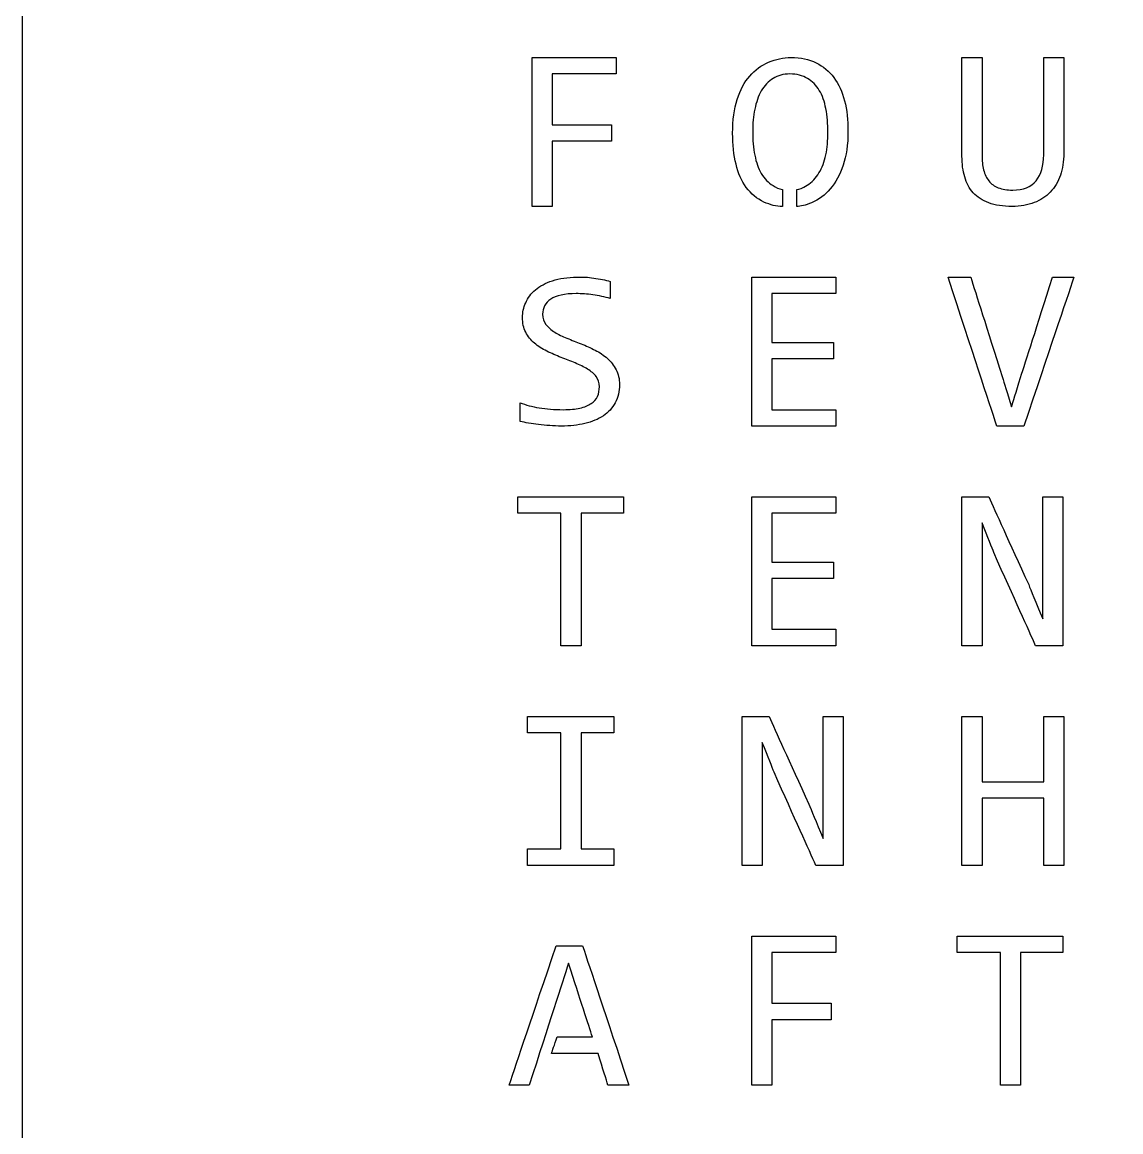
# Model space of a CAD drawing. Extents: x 0.02 to 5.97, y 0.02 to 2.27.
# Drawn here: x 0.027 to 0.547, y 0.629 to 1.153 of the extents above; entities that cross this region are included whole.
import ezdxf

# ---------------------------------------------------------------- set-up
doc = ezdxf.new("R2010")
doc.units = 0
doc.layers.get('0').update_dxf_attribs({"linetype": 'CONTINUOUS'})

msp = doc.modelspace()

# ---------------------------------------------------------------- linework, layer by layer
at = {"color": 7}
msp.add_lwpolyline([(0.027177, 0.023694), (2.105317, 0.023694), (2.105317, 1.71121), (0.027177, 1.71121)], close=True, dxfattribs=at)
for points in [[(0.268332, 1.066319), (0.268332, 1.078033), (0.268332, 1.101506), (0.268332, 1.136741)], [(0.268332, 1.136741), (0.274962, 1.136741), (0.288221, 1.136741), (0.308109, 1.136741)], [(0.308109, 1.136741), (0.308109, 1.135439), (0.308109, 1.132848), (0.308109, 1.128967)], [(0.371209, 1.127974), (0.37379, 1.130955), (0.376773, 1.133144), (0.380159, 1.13454)], [(0.380159, 1.13454), (0.383521, 1.136007), (0.387073, 1.136741), (0.390814, 1.136741)], [(0.390814, 1.136741), (0.395312, 1.136741), (0.399254, 1.135901), (0.40264, 1.134221)], [(0.40264, 1.134221), (0.406002, 1.132612), (0.408796, 1.130293), (0.411022, 1.127264)], [(0.4716, 1.09003), (0.4716, 1.100465), (0.4716, 1.116036), (0.4716, 1.136741)], [(0.4716, 1.136741), (0.473163, 1.136741), (0.476324, 1.136741), (0.481083, 1.136741)], [(0.481083, 1.136741), (0.481083, 1.129074), (0.481083, 1.113728), (0.481083, 1.090704)], [(0.510241, 1.090811), (0.510241, 1.101033), (0.510241, 1.116343), (0.510241, 1.136741)], [(0.510241, 1.136741), (0.511803, 1.136741), (0.514964, 1.136741), (0.519723, 1.136741)], [(0.519723, 1.136741), (0.519723, 1.129216), (0.519723, 1.114143), (0.519723, 1.091521)], [(0.308109, 1.128967), (0.30309, 1.128967), (0.292992, 1.128967), (0.277815, 1.128967)], [(0.277815, 1.128967), (0.277815, 1.124968), (0.277815, 1.116958), (0.277815, 1.104938)], [(0.390245, 1.128967), (0.387144, 1.128967), (0.384492, 1.128258), (0.38229, 1.126838)], [(0.398556, 1.126838), (0.396283, 1.128258), (0.393513, 1.128967), (0.390245, 1.128967)], [(0.365314, 1.11697), (0.366735, 1.121443), (0.3687, 1.12511), (0.371209, 1.127974)], [(0.38229, 1.126838), (0.380065, 1.125442), (0.378206, 1.123501), (0.376714, 1.121017)], [(0.404132, 1.12123), (0.402711, 1.123643), (0.400853, 1.125513), (0.398556, 1.126838)], [(0.411022, 1.127264), (0.413247, 1.124235), (0.41494, 1.120591), (0.4161, 1.116331)], [(0.376714, 1.121017), (0.375317, 1.118532), (0.374287, 1.115633), (0.373624, 1.11232)], [(0.407222, 1.112569), (0.40663, 1.115953), (0.4056, 1.11884), (0.404132, 1.12123)], [(0.363147, 1.100962), (0.363147, 1.107115), (0.36387, 1.112451), (0.365314, 1.11697)], [(0.373624, 1.11232), (0.372962, 1.108984), (0.37263, 1.105506), (0.37263, 1.101885)], [(0.408216, 1.101317), (0.408216, 1.105411), (0.407885, 1.109161), (0.407222, 1.112569)], [(0.4161, 1.116331), (0.417166, 1.111954), (0.417699, 1.107103), (0.417699, 1.101779)], [(0.277815, 1.104938), (0.282503, 1.104938), (0.291843, 1.104938), (0.305836, 1.104938)], [(0.305836, 1.104938), (0.305836, 1.103683), (0.305836, 1.101092), (0.305836, 1.097164)], [(0.37263, 1.101885), (0.37263, 1.09772), (0.372962, 1.093934), (0.373624, 1.090527)], [(0.417699, 1.101779), (0.417699, 1.095603), (0.416941, 1.090278), (0.415426, 1.085806)], [(0.305836, 1.097164), (0.301219, 1.097164), (0.291879, 1.097164), (0.277815, 1.097164)], [(0.277815, 1.097164), (0.277815, 1.092006), (0.277815, 1.081724), (0.277815, 1.066319)], [(0.364746, 1.086303), (0.36368, 1.090657), (0.363147, 1.095543), (0.363147, 1.100962)], [(0.407222, 1.090704), (0.407885, 1.094041), (0.408216, 1.097578), (0.408216, 1.101317)], [(0.519723, 1.091521), (0.519723, 1.087616), (0.519191, 1.08415), (0.518125, 1.081121)], [(0.369576, 1.075371), (0.367374, 1.078399), (0.365764, 1.082044), (0.364746, 1.086303)], [(0.373624, 1.090527), (0.374287, 1.087214), (0.375317, 1.084351), (0.376714, 1.081937)], [(0.403919, 1.08215), (0.405458, 1.084611), (0.406559, 1.087462), (0.407222, 1.090704)], [(0.472879, 1.080269), (0.472027, 1.083227), (0.4716, 1.08648), (0.4716, 1.09003)], [(0.481083, 1.090704), (0.481083, 1.088007), (0.481332, 1.08564), (0.481829, 1.083605)], [(0.506654, 1.078494), (0.509045, 1.081476), (0.510241, 1.085581), (0.510241, 1.090811)], [(0.376714, 1.081937), (0.378182, 1.079476), (0.380029, 1.077571), (0.382255, 1.076222)], [(0.398378, 1.076329), (0.400651, 1.077796), (0.402498, 1.079736), (0.403919, 1.08215)], [(0.415426, 1.085806), (0.413934, 1.08131), (0.411898, 1.077583), (0.409317, 1.074625)], [(0.481829, 1.083605), (0.482326, 1.081476), (0.483167, 1.079736), (0.48435, 1.078388)], [(0.518125, 1.081121), (0.51706, 1.077997), (0.515473, 1.075323), (0.513366, 1.073099)], [(0.382255, 1.076222), (0.38358, 1.075205), (0.385048, 1.07459), (0.386658, 1.074377)], [(0.393513, 1.07427), (0.394626, 1.074412), (0.396248, 1.075098), (0.398378, 1.076329)], [(0.476892, 1.072779), (0.475069, 1.074838), (0.473731, 1.077335), (0.472879, 1.080269)], [(0.48435, 1.078388), (0.485487, 1.076944), (0.486967, 1.075867), (0.48879, 1.075158)], [(0.495573, 1.074093), (0.500569, 1.074093), (0.504262, 1.07556), (0.506654, 1.078494)], [(0.377957, 1.068414), (0.374666, 1.069952), (0.371872, 1.072271), (0.369576, 1.075371)], [(0.386658, 1.074377), (0.386658, 1.072602), (0.386658, 1.069916), (0.386658, 1.066319)], [(0.393513, 1.066319), (0.393513, 1.068094), (0.393513, 1.070744), (0.393513, 1.07427)], [(0.409317, 1.074625), (0.406878, 1.071738), (0.403942, 1.069561), (0.400509, 1.068094)], [(0.484315, 1.068023), (0.481284, 1.069159), (0.47881, 1.070744), (0.476892, 1.072779)], [(0.48879, 1.075158), (0.490684, 1.074448), (0.492945, 1.074093), (0.495573, 1.074093)], [(0.513366, 1.073099), (0.511306, 1.070922), (0.508761, 1.069265), (0.50573, 1.06813)], [(0.277815, 1.066319), (0.276276, 1.066319), (0.273115, 1.066319), (0.268332, 1.066319)], [(0.386658, 1.066319), (0.383865, 1.066319), (0.380964, 1.067017), (0.377957, 1.068414)], [(0.400509, 1.068094), (0.397644, 1.066911), (0.395312, 1.066319), (0.393513, 1.066319)], [(0.49536, 1.066319), (0.49098, 1.066319), (0.487298, 1.066887), (0.484315, 1.068023)], [(0.50573, 1.06813), (0.5027, 1.066923), (0.499243, 1.066319), (0.49536, 1.066319)], [(0.26986, 1.026895), (0.27199, 1.028717), (0.27469, 1.030161), (0.277957, 1.031225)], [(0.277957, 1.031225), (0.281201, 1.032338), (0.285095, 1.032894), (0.289641, 1.032894)], [(0.289641, 1.032894), (0.290849, 1.032894), (0.292127, 1.032894), (0.293477, 1.032894)], [(0.293477, 1.032894), (0.294803, 1.032894), (0.296129, 1.03274), (0.297455, 1.032432)], [(0.297455, 1.032432), (0.298852, 1.032267), (0.300249, 1.032066), (0.301646, 1.031829)], [(0.301646, 1.031829), (0.302971, 1.031521), (0.304191, 1.031214), (0.305304, 1.030906)], [(0.305304, 1.030906), (0.305304, 1.029084), (0.305304, 1.026375), (0.305304, 1.022778)], [(0.372239, 0.962472), (0.372239, 0.974186), (0.372239, 0.997659), (0.372239, 1.032894)], [(0.372239, 1.032894), (0.378869, 1.032894), (0.392128, 1.032894), (0.412016, 1.032894)], [(0.412016, 1.032894), (0.412016, 1.031639), (0.412016, 1.029048), (0.412016, 1.02512)], [(0.488115, 0.962472), (0.484279, 0.974186), (0.476573, 0.997659), (0.464995, 1.032894)], [(0.464995, 1.032894), (0.46677, 1.032894), (0.470357, 1.032894), (0.475756, 1.032894)], [(0.475756, 1.032894), (0.478242, 1.02499), (0.483249, 1.009171), (0.490779, 0.985437)], [(0.499302, 0.985437), (0.501859, 0.993364), (0.506902, 1.009183), (0.514432, 1.032894)], [(0.524553, 1.032894), (0.520576, 1.02118), (0.512691, 0.997707), (0.5009, 0.962472)], [(0.514432, 1.032894), (0.516136, 1.032894), (0.51951, 1.032894), (0.524553, 1.032894)], [(0.265278, 1.020754), (0.266273, 1.023073), (0.2678, 1.02512), (0.26986, 1.026895)], [(0.28918, 1.02512), (0.283687, 1.02512), (0.279662, 1.024245), (0.277105, 1.022494)], [(0.297064, 1.024588), (0.294365, 1.024943), (0.291737, 1.02512), (0.28918, 1.02512)], [(0.305304, 1.022778), (0.302604, 1.023559), (0.299858, 1.024162), (0.297064, 1.024588)], [(0.412016, 1.02512), (0.406949, 1.02512), (0.396851, 1.02512), (0.381722, 1.02512)], [(0.381722, 1.02512), (0.381722, 1.021263), (0.381722, 1.013573), (0.381722, 1.002049)], [(0.263786, 1.013904), (0.263786, 1.016223), (0.264284, 1.018506), (0.265278, 1.020754)], [(0.277105, 1.022494), (0.274548, 1.020743), (0.273269, 1.018353), (0.273269, 1.015324)], [(0.265278, 1.006841), (0.264284, 1.008828), (0.263786, 1.011183), (0.263786, 1.013904)], [(0.273269, 1.015324), (0.273269, 1.013431), (0.273802, 1.011822), (0.274867, 1.010497)], [(0.274867, 1.010497), (0.275933, 1.009148), (0.277306, 1.007941), (0.278987, 1.006876)], [(0.269433, 1.001658), (0.267729, 1.003149), (0.266344, 1.004877), (0.265278, 1.006841)], [(0.278987, 1.006876), (0.280692, 1.005811), (0.282633, 1.004865), (0.284811, 1.004037)], [(0.284811, 1.004037), (0.287013, 1.003114), (0.289239, 1.002238), (0.291488, 1.00141)], [(0.275293, 0.997896), (0.273091, 0.999008), (0.271138, 1.000262), (0.269433, 1.001658)], [(0.282041, 0.99495), (0.279745, 0.995849), (0.277495, 0.996831), (0.275293, 0.997896)], [(0.291488, 1.00141), (0.293761, 1.000487), (0.295963, 0.99947), (0.298094, 0.998357)], [(0.298094, 0.998357), (0.300272, 0.997293), (0.302214, 0.995991), (0.303918, 0.994453)], [(0.381722, 1.002049), (0.386576, 1.002049), (0.396295, 1.002049), (0.41088, 1.002049)], [(0.41088, 1.002049), (0.41088, 1.000747), (0.41088, 0.998156), (0.41088, 0.994275)], [(0.288647, 0.992323), (0.286516, 0.993151), (0.284314, 0.994027), (0.282041, 0.99495)], [(0.294507, 0.989448), (0.292802, 0.990442), (0.290849, 0.9914), (0.288647, 0.992323)], [(0.303918, 0.994453), (0.3056, 0.992962), (0.306973, 0.991188), (0.308038, 0.989129)], [(0.41088, 0.994275), (0.406026, 0.994275), (0.396307, 0.994275), (0.381722, 0.994275)], [(0.381722, 0.994275), (0.381722, 0.990276), (0.381722, 0.982266), (0.381722, 0.970246)], [(0.298662, 0.985863), (0.297597, 0.987188), (0.296212, 0.988383), (0.294507, 0.989448)], [(0.308038, 0.989129), (0.309104, 0.987165), (0.309636, 0.984822), (0.309636, 0.982101)], [(0.300154, 0.981107), (0.300154, 0.983), (0.299657, 0.984585), (0.298662, 0.985863)], [(0.299302, 0.976493), (0.29987, 0.977889), (0.300154, 0.979427), (0.300154, 0.981107)], [(0.309636, 0.982101), (0.309636, 0.978859), (0.308962, 0.976008), (0.307612, 0.973547)], [(0.490779, 0.985437), (0.491489, 0.983142), (0.492909, 0.978504), (0.49504, 0.971523)], [(0.49504, 0.971523), (0.495751, 0.973842), (0.497171, 0.97848), (0.499302, 0.985437)], [(0.296176, 0.973121), (0.29762, 0.974044), (0.298662, 0.975168), (0.299302, 0.976493)], [(0.26265, 0.964673), (0.26265, 0.966637), (0.26265, 0.969595), (0.26265, 0.973547)], [(0.26265, 0.973547), (0.265302, 0.972458), (0.268309, 0.971642), (0.271671, 0.971097)], [(0.271671, 0.971097), (0.275033, 0.97053), (0.278833, 0.970246), (0.283071, 0.970246)], [(0.283071, 0.970246), (0.286149, 0.970246), (0.288765, 0.970494), (0.29092, 0.970991)], [(0.29092, 0.970991), (0.293075, 0.971488), (0.294827, 0.972198), (0.296176, 0.973121)], [(0.307612, 0.973547), (0.306215, 0.971015), (0.304345, 0.968932), (0.302001, 0.9673)], [(0.302001, 0.9673), (0.299515, 0.96569), (0.296614, 0.964507), (0.293299, 0.96375)], [(0.381722, 0.970246), (0.386789, 0.970246), (0.396887, 0.970246), (0.412016, 0.970246)], [(0.412016, 0.970246), (0.412016, 0.968944), (0.412016, 0.966353), (0.412016, 0.962472)], [(0.266663, 0.963857), (0.265124, 0.96414), (0.263786, 0.964413), (0.26265, 0.964673)], [(0.271351, 0.963182), (0.269717, 0.963371), (0.268155, 0.963596), (0.266663, 0.963857)], [(0.276643, 0.962685), (0.27482, 0.962804), (0.273056, 0.962969), (0.271351, 0.963182)], [(0.282183, 0.962472), (0.280265, 0.962472), (0.278419, 0.962543), (0.276643, 0.962685)], [(0.293299, 0.96375), (0.289914, 0.962898), (0.286208, 0.962472), (0.282183, 0.962472)], [(0.412016, 0.962472), (0.405387, 0.962472), (0.392128, 0.962472), (0.372239, 0.962472)], [(0.5009, 0.962472), (0.498769, 0.962472), (0.494508, 0.962472), (0.488115, 0.962472)], [(0.261513, 0.921273), (0.261513, 0.922575), (0.261513, 0.925166), (0.261513, 0.929046)], [(0.261513, 0.929046), (0.269824, 0.929046), (0.286492, 0.929046), (0.311519, 0.929046)], [(0.311519, 0.929046), (0.311519, 0.927745), (0.311519, 0.925154), (0.311519, 0.921273)], [(0.372239, 0.858625), (0.372239, 0.870338), (0.372239, 0.893812), (0.372239, 0.929046)], [(0.372239, 0.929046), (0.378869, 0.929046), (0.392128, 0.929046), (0.412016, 0.929046)], [(0.412016, 0.929046), (0.412016, 0.927792), (0.412016, 0.925201), (0.412016, 0.921273)], [(0.4716, 0.858625), (0.4716, 0.870338), (0.4716, 0.893812), (0.4716, 0.929046)], [(0.4716, 0.929046), (0.473684, 0.929046), (0.47791, 0.929046), (0.484279, 0.929046)], [(0.484279, 0.929046), (0.487381, 0.922137), (0.493667, 0.908306), (0.503138, 0.887553)], [(0.50985, 0.909099), (0.50985, 0.912411), (0.50985, 0.919061), (0.50985, 0.929046)], [(0.50985, 0.929046), (0.51146, 0.929046), (0.514621, 0.929046), (0.519333, 0.929046)], [(0.519333, 0.929046), (0.519333, 0.917333), (0.519333, 0.893859), (0.519333, 0.858625)], [(0.28197, 0.921273), (0.278584, 0.921273), (0.271765, 0.921273), (0.261513, 0.921273)], [(0.28197, 0.858625), (0.28197, 0.869061), (0.28197, 0.889943), (0.28197, 0.921273)], [(0.311519, 0.921273), (0.30818, 0.921273), (0.301492, 0.921273), (0.291453, 0.921273)], [(0.291453, 0.921273), (0.291453, 0.910861), (0.291453, 0.889979), (0.291453, 0.858625)], [(0.412016, 0.921273), (0.406949, 0.921273), (0.396851, 0.921273), (0.381722, 0.921273)], [(0.381722, 0.921273), (0.381722, 0.917416), (0.381722, 0.909726), (0.381722, 0.898202)], [(0.486659, 0.902638), (0.485759, 0.904957), (0.4839, 0.909666), (0.481083, 0.916765)], [(0.481083, 0.916765), (0.481083, 0.910802), (0.481083, 0.898935), (0.481083, 0.881164)], [(0.50985, 0.871368), (0.50985, 0.877686), (0.50985, 0.890263), (0.50985, 0.909099)], [(0.506441, 0.858625), (0.503126, 0.865961), (0.496532, 0.880632), (0.486659, 0.902638)], [(0.381722, 0.898202), (0.386576, 0.898202), (0.396295, 0.898202), (0.41088, 0.898202)], [(0.41088, 0.898202), (0.41088, 0.8969), (0.41088, 0.894309), (0.41088, 0.890428)], [(0.41088, 0.890428), (0.406026, 0.890428), (0.396307, 0.890428), (0.381722, 0.890428)], [(0.381722, 0.890428), (0.381722, 0.886429), (0.381722, 0.878419), (0.381722, 0.866398)], [(0.503138, 0.887553), (0.504227, 0.884808), (0.506464, 0.879413), (0.50985, 0.871368)], [(0.481083, 0.881164), (0.481083, 0.877425), (0.481083, 0.869912), (0.481083, 0.858625)], [(0.381722, 0.866398), (0.386789, 0.866398), (0.396887, 0.866398), (0.412016, 0.866398)], [(0.412016, 0.866398), (0.412016, 0.865097), (0.412016, 0.862506), (0.412016, 0.858625)], [(0.291453, 0.858625), (0.289866, 0.858625), (0.286706, 0.858625), (0.28197, 0.858625)], [(0.412016, 0.858625), (0.405387, 0.858625), (0.392128, 0.858625), (0.372239, 0.858625)], [(0.481083, 0.858625), (0.479473, 0.858625), (0.476312, 0.858625), (0.4716, 0.858625)], [(0.519333, 0.858625), (0.517178, 0.858625), (0.512881, 0.858625), (0.506441, 0.858625)], [(0.266059, 0.817426), (0.266059, 0.818704), (0.266059, 0.821295), (0.266059, 0.825199)], [(0.266059, 0.825199), (0.272902, 0.825199), (0.28654, 0.825199), (0.306973, 0.825199)], [(0.306973, 0.825199), (0.306973, 0.823945), (0.306973, 0.821354), (0.306973, 0.817426)], [(0.367693, 0.754778), (0.367693, 0.766491), (0.367693, 0.789965), (0.367693, 0.825199)], [(0.367693, 0.825199), (0.369777, 0.825199), (0.374003, 0.825199), (0.380372, 0.825199)], [(0.380372, 0.825199), (0.383474, 0.81829), (0.38976, 0.804459), (0.399231, 0.783706)], [(0.405943, 0.805251), (0.405943, 0.808564), (0.405943, 0.815214), (0.405943, 0.825199)], [(0.405943, 0.825199), (0.407553, 0.825199), (0.410714, 0.825199), (0.415426, 0.825199)], [(0.415426, 0.825199), (0.415426, 0.813486), (0.415426, 0.790012), (0.415426, 0.754778)], [(0.4716, 0.754778), (0.4716, 0.766491), (0.4716, 0.789965), (0.4716, 0.825199)], [(0.4716, 0.825199), (0.473187, 0.825199), (0.476348, 0.825199), (0.481083, 0.825199)], [(0.481083, 0.825199), (0.481083, 0.820041), (0.481083, 0.809759), (0.481083, 0.794355)], [(0.510241, 0.794355), (0.510241, 0.799513), (0.510241, 0.809795), (0.510241, 0.825199)], [(0.510241, 0.825199), (0.511803, 0.825199), (0.514964, 0.825199), (0.519723, 0.825199)], [(0.519723, 0.825199), (0.519723, 0.813486), (0.519723, 0.790012), (0.519723, 0.754778)], [(0.28197, 0.817426), (0.279342, 0.817426), (0.274038, 0.817426), (0.266059, 0.817426)], [(0.28197, 0.762551), (0.28197, 0.771733), (0.28197, 0.790024), (0.28197, 0.817426)], [(0.306973, 0.817426), (0.304345, 0.817426), (0.299171, 0.817426), (0.291453, 0.817426)], [(0.291453, 0.817426), (0.291453, 0.808268), (0.291453, 0.789977), (0.291453, 0.762551)], [(0.382752, 0.798791), (0.381852, 0.80111), (0.379993, 0.805819), (0.377176, 0.812918)], [(0.377176, 0.812918), (0.377176, 0.806955), (0.377176, 0.795088), (0.377176, 0.777317)], [(0.405943, 0.767521), (0.405943, 0.773839), (0.405943, 0.786416), (0.405943, 0.805251)], [(0.402534, 0.754778), (0.399219, 0.762114), (0.392625, 0.776785), (0.382752, 0.798791)], [(0.481083, 0.794355), (0.48596, 0.794355), (0.49568, 0.794355), (0.510241, 0.794355)], [(0.399231, 0.783706), (0.40032, 0.780961), (0.402557, 0.775566), (0.405943, 0.767521)], [(0.510241, 0.786581), (0.505363, 0.786581), (0.495644, 0.786581), (0.481083, 0.786581)], [(0.481083, 0.786581), (0.481083, 0.781281), (0.481083, 0.77068), (0.481083, 0.754778)], [(0.510241, 0.754778), (0.510241, 0.760079), (0.510241, 0.77068), (0.510241, 0.786581)], [(0.377176, 0.777317), (0.377176, 0.773578), (0.377176, 0.766065), (0.377176, 0.754778)], [(0.266059, 0.754778), (0.266059, 0.756079), (0.266059, 0.758671), (0.266059, 0.762551)], [(0.266059, 0.762551), (0.268735, 0.762551), (0.274038, 0.762551), (0.28197, 0.762551)], [(0.291453, 0.762551), (0.29401, 0.762551), (0.299183, 0.762551), (0.306973, 0.762551)], [(0.306973, 0.762551), (0.306973, 0.76125), (0.306973, 0.758659), (0.306973, 0.754778)], [(0.306973, 0.754778), (0.30013, 0.754778), (0.286492, 0.754778), (0.266059, 0.754778)], [(0.377176, 0.754778), (0.375566, 0.754778), (0.372405, 0.754778), (0.367693, 0.754778)], [(0.415426, 0.754778), (0.413271, 0.754778), (0.408974, 0.754778), (0.402534, 0.754778)], [(0.481083, 0.754778), (0.479497, 0.754778), (0.476336, 0.754778), (0.4716, 0.754778)], [(0.519723, 0.754778), (0.518161, 0.754778), (0.515, 0.754778), (0.510241, 0.754778)], [(0.372239, 0.650931), (0.372239, 0.662644), (0.372239, 0.686118), (0.372239, 0.721352)], [(0.372239, 0.721352), (0.378869, 0.721352), (0.392128, 0.721352), (0.412016, 0.721352)], [(0.412016, 0.721352), (0.412016, 0.720051), (0.412016, 0.71746), (0.412016, 0.713579)], [(0.469327, 0.713579), (0.469327, 0.71488), (0.469327, 0.717471), (0.469327, 0.721352)], [(0.469327, 0.721352), (0.477638, 0.721352), (0.494306, 0.721352), (0.519333, 0.721352)], [(0.519333, 0.721352), (0.519333, 0.720051), (0.519333, 0.71746), (0.519333, 0.713579)], [(0.2575, 0.650931), (0.261194, 0.661934), (0.268581, 0.683894), (0.279662, 0.716809)], [(0.279662, 0.716809), (0.281793, 0.716809), (0.285948, 0.716809), (0.292127, 0.716809)], [(0.292127, 0.716809), (0.295821, 0.705829), (0.303137, 0.68387), (0.314076, 0.650931)], [(0.412016, 0.713579), (0.406997, 0.713579), (0.396899, 0.713579), (0.381722, 0.713579)], [(0.381722, 0.713579), (0.381722, 0.70958), (0.381722, 0.70157), (0.381722, 0.689549)], [(0.489784, 0.713579), (0.486398, 0.713579), (0.479579, 0.713579), (0.469327, 0.713579)], [(0.489784, 0.650931), (0.489784, 0.661366), (0.489784, 0.682249), (0.489784, 0.713579)], [(0.519333, 0.713579), (0.515994, 0.713579), (0.509306, 0.713579), (0.499267, 0.713579)], [(0.499267, 0.713579), (0.499267, 0.703167), (0.499267, 0.682284), (0.499267, 0.650931)], [(0.285522, 0.708503), (0.282467, 0.69892), (0.276288, 0.679729), (0.266983, 0.650931)], [(0.296815, 0.673647), (0.294969, 0.679469), (0.291204, 0.691087), (0.285522, 0.708503)], [(0.381722, 0.689549), (0.38641, 0.689549), (0.39575, 0.689549), (0.409743, 0.689549)], [(0.409743, 0.689549), (0.409743, 0.688295), (0.409743, 0.685704), (0.409743, 0.681776)], [(0.409743, 0.681776), (0.405126, 0.681776), (0.395786, 0.681776), (0.381722, 0.681776)], [(0.381722, 0.681776), (0.381722, 0.676617), (0.381722, 0.666336), (0.381722, 0.650931)], [(0.277531, 0.665874), (0.277957, 0.667176), (0.278809, 0.669767), (0.280088, 0.673647)], [(0.280088, 0.673647), (0.282858, 0.673647), (0.288434, 0.673647), (0.296815, 0.673647)], [(0.299479, 0.665874), (0.295857, 0.665874), (0.28854, 0.665874), (0.277531, 0.665874)], [(0.304167, 0.650931), (0.303386, 0.653368), (0.301823, 0.658349), (0.299479, 0.665874)], [(0.266983, 0.650931), (0.26542, 0.650931), (0.262259, 0.650931), (0.2575, 0.650931)], [(0.314076, 0.650931), (0.312442, 0.650931), (0.309139, 0.650931), (0.304167, 0.650931)], [(0.381722, 0.650931), (0.380183, 0.650931), (0.377022, 0.650931), (0.372239, 0.650931)], [(0.499267, 0.650931), (0.49768, 0.650931), (0.494519, 0.650931), (0.489784, 0.650931)]]:
    msp.add_open_spline(points, degree=3, dxfattribs=at)

doc.saveas('drawing.dxf')
